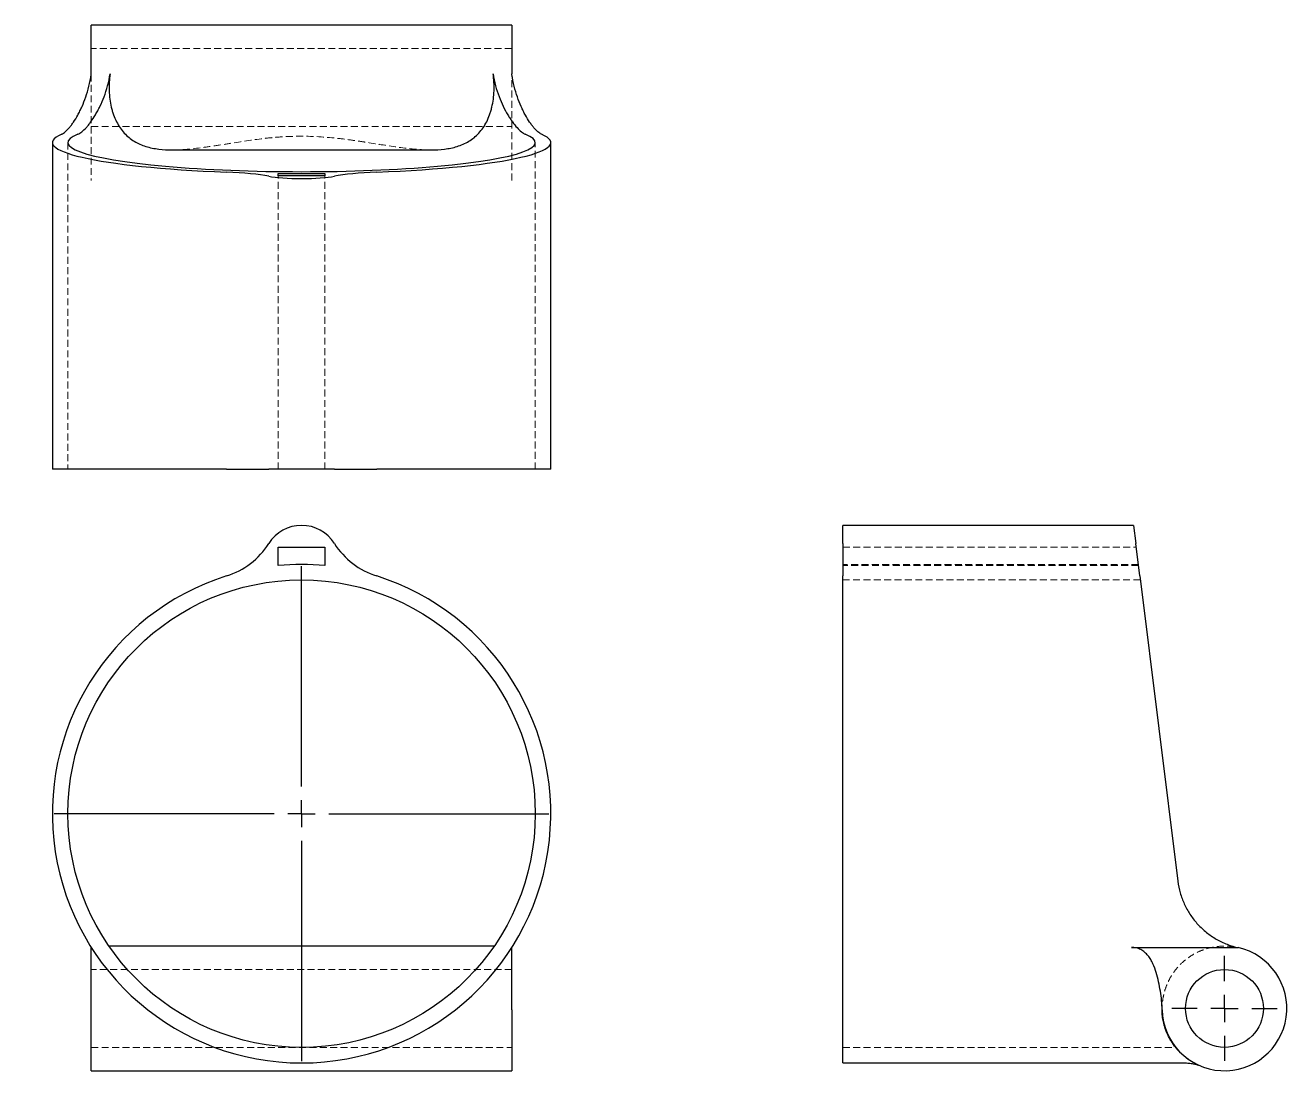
# Model space of a CAD drawing. Header units: millimetres. Extents: x 32 to 264, y 7 to 199.
import ezdxf

# ---------------------------------------------------------------- set-up
doc = ezdxf.new("R2010")
doc.units = ezdxf.units.MM
doc.linetypes.add('HIDDEN', pattern=[1.905, 1.27, -0.635])
doc.layers.add('10', color=7, linetype='Continuous')

# ---------------------------------------------------------------- blocks, each defined once
blk = doc.blocks.new('SW_CENTERMARKSYMBOL_0')
at = {"layer": '10', "color": 0}
for p, q in [((0, 5), (0, 45.36)), ((0, 0), (0, 2.5)), ((-5, 0), (-45.36, 0)), ((0, 0), (-2.5, 0)), ((0, 0), (0, -2.5)), ((0, 0), (2.5, 0)), ((5, 0), (45.36, 0)), ((0, -5), (0, -45.36))]:
    blk.add_line(p, q, dxfattribs=at)
blk = doc.blocks.new('SW_CENTERMARKSYMBOL_1')
at = {"layer": '10', "color": 0}
for p, q in [((0, 5), (0, 9.64)), ((0, 0), (0, 2.5)), ((-5, 0), (-9.64, 0)), ((0, 0), (-2.5, 0)), ((0, 0), (0, -2.5)), ((0, 0), (2.5, 0)), ((5, 0), (9.64, 0)), ((0, -5), (0, -9.64))]:
    blk.add_line(p, q, dxfattribs=at)

msp = doc.modelspace()

# ---------------------------------------------------------------- linework, layer by layer
at = {"color": 7, "linetype": 'Continuous', "lineweight": 25}
for p, q in [((121.57, 198.71), (44.43, 198.71)), ((44.43, 189.79), (44.43, 198.71)), ((121.57, 198.71), (121.57, 189.79)), ((44.43, 189.67), (44.43, 189.79)), ((121.57, 189.67), (121.57, 189.79)), ((37.29, 177.2), (37.29, 117.29)), ((128.71, 117.29), (128.71, 177.2)), ((59.31, 175.86), (106.69, 175.86)), ((78.71, 171.11), (78.71, 171.53)), ((87.29, 171.53), (87.29, 171.11)), ((87.29, 171.11), (78.71, 171.11)), ((69.22, 117.29), (37.29, 117.29)), ((69.22, 117.29), (76.97, 117.29)), ((89.03, 117.29), (76.97, 117.29)), ((89.03, 117.29), (96.78, 117.29)), ((128.71, 117.29), (96.78, 117.29)), ((235.62, 107), (182.29, 107)), ((182.29, 103.69), (182.29, 107)), ((235.62, 107), (236.03, 103.69)), ((78.71, 103), (87.29, 103)), ((78.71, 99.66), (78.71, 103)), ((87.29, 103), (87.29, 99.66)), ((182.29, 103.69), (182.29, 97.73)), ((236.77, 97.73), (236.03, 103.69)), ((182.29, 8.43), (182.29, 97.73)), ((236.77, 97.73), (243.74, 41.75)), ((118.29, 29.86), (47.71, 29.86)), ((235.23, 29.61), (254.67, 29.61)), ((44.43, 7), (44.43, 18.17)), ((121.57, 18.17), (121.57, 7)), ((44.43, 7), (121.57, 7)), ((182.29, 8.43), (245.14, 8.43))]:
    msp.add_line(p, q, dxfattribs=at)
at = {"color": 7, "linetype": 'HIDDEN', "lineweight": 18}
for p, q in [((121.57, 194.43), (44.43, 194.43)), ((44.43, 189.67), (44.43, 170.23)), ((121.57, 170.23), (121.57, 189.67)), ((44.43, 180.14), (121.57, 180.14)), ((40.14, 177.2), (40.14, 117.29)), ((125.86, 117.29), (125.86, 177.2)), ((78.71, 117.29), (78.71, 171.11)), ((87.29, 117.29), (87.29, 171.11)), ((182.29, 103), (236.11, 103)), ((236.5, 99.86), (182.29, 99.86)), ((236.53, 99.66), (182.29, 99.66)), ((236.86, 97), (182.29, 97)), ((121.57, 25.57), (44.43, 25.57)), ((240.83, 18.6), (240.84, 18.98)), ((44.43, 11.29), (121.57, 11.29)), ((182.29, 11.29), (243.34, 11.29))]:
    msp.add_line(p, q, dxfattribs=at)
at = {"color": 7, "linetype": 'Continuous', "lineweight": 25}
for centre, radius in [((83, 54.14), 42.86), ((252.29, 18.43), 7.14)]:
    msp.add_circle(centre, radius, dxfattribs=at)
for centre, radius, start, end in [((83, 99.86), 7.14, 32.4429, 147.5571), ((64.92, 111.35), 14.29, 287.5419, 327.5571), ((101.08, 111.35), 14.29, 212.4429, 252.4581), ((83, 54.14), 45.71, 84.6206, 95.3794), ((83, 54.14), 45.71, 107.5419, 72.4581), ((252.29, 18.43), 11.43, 181.3145, 77.3469), ((257.92, 43.52), 14.29, 256.8661, 257.3469)]:
    msp.add_arc(centre, radius, start, end, dxfattribs=at)
for centre, major_axis, start_param, end_param in [((83, 177.2), (45.71, 0), 2.867123, 4.406226), ((83, 177.2), (42.86, 0), 2.8483, 6.576478), ((83, 177.2), (45.71, 0), 5.018552, 6.557655), ((64.92, 170.07), (14.29, 0), 0.566235, 1.264633), ((83, 177.2), (45.71, 0), 4.618501, 4.806277), ((101.08, 170.07), (14.29, 0), 1.876959, 2.575358), ((83, 171.5), (7.14, 0), 3.707827, 5.71695)]:
    msp.add_ellipse(centre, major_axis=major_axis, ratio=0.124557, start_param=start_param, end_param=end_param, dxfattribs=at)
for points, knots in [([(41.97, 178.74), (42.2, 178.83), (42.44, 178.98), (42.94, 179.38), (43.2, 179.63), (43.62, 180.08), (43.76, 180.25), (44.04, 180.59), (44.18, 180.78), (44.61, 181.37), (44.9, 181.8), (45.32, 182.52), (45.46, 182.77), (45.74, 183.29), (45.88, 183.56), (46.29, 184.4), (46.54, 184.99), (47.01, 186.24), (47.23, 186.91), (47.61, 188.31), (47.76, 189.04), (47.88, 189.79)], [0, 0, 0, 0, 0.125, 0.125, 0.25, 0.25, 0.3125, 0.3125, 0.375, 0.375, 0.5, 0.5, 0.5625, 0.5625, 0.625, 0.625, 0.75, 0.75, 0.875, 0.875, 1, 1, 1, 1]), ([(47.88, 189.79), (47.72, 188.78), (47.66, 187.75), (47.72, 186.19), (47.76, 185.67), (47.89, 184.67), (47.98, 184.17), (48.15, 183.45), (48.21, 183.21), (48.35, 182.75), (48.42, 182.52), (48.66, 181.86), (48.84, 181.43), (49.25, 180.63), (49.47, 180.25), (49.95, 179.55), (50.21, 179.23), (50.75, 178.63), (51.04, 178.36), (51.66, 177.86), (51.98, 177.64), (52.98, 177.04), (53.68, 176.73), (54.81, 176.38), (55.19, 176.28), (55.98, 176.12), (56.38, 176.05), (57.6, 175.9), (58.44, 175.86), (59.31, 175.86)], [0, 0, 0, 0, 0.125, 0.125, 0.1875, 0.1875, 0.25, 0.25, 0.28125, 0.28125, 0.3125, 0.3125, 0.375, 0.375, 0.4375, 0.4375, 0.5, 0.5, 0.5625, 0.5625, 0.625, 0.625, 0.75, 0.75, 0.8125, 0.8125, 0.875, 0.875, 1, 1, 1, 1]), ([(106.69, 175.86), (107.55, 175.86), (108.39, 175.9), (110.01, 176.1), (110.78, 176.25), (111.91, 176.6), (112.27, 176.73), (112.99, 177.05), (113.34, 177.23), (114.34, 177.83), (114.95, 178.31), (115.78, 179.22), (116.04, 179.54), (116.53, 180.25), (116.75, 180.63), (117.16, 181.43), (117.34, 181.85), (117.57, 182.52), (117.65, 182.74), (117.79, 183.21), (117.85, 183.45), (118.02, 184.17), (118.11, 184.66), (118.24, 185.67), (118.28, 186.18), (118.34, 187.75), (118.28, 188.78), (118.12, 189.79)], [0, 0, 0, 0, 0.125, 0.125, 0.25, 0.25, 0.3125, 0.3125, 0.375, 0.375, 0.5, 0.5, 0.5625, 0.5625, 0.625, 0.625, 0.6875, 0.6875, 0.71875, 0.71875, 0.75, 0.75, 0.8125, 0.8125, 0.875, 0.875, 1, 1, 1, 1]), ([(118.12, 189.79), (118.24, 189.04), (118.39, 188.32), (118.76, 186.94), (118.98, 186.27), (119.45, 185), (119.71, 184.41), (120.25, 183.29), (120.53, 182.77), (120.96, 182.05), (121.1, 181.82), (121.39, 181.38), (121.53, 181.18), (121.96, 180.59), (122.24, 180.24), (122.79, 179.64), (123.06, 179.38), (123.56, 178.98), (123.8, 178.83), (124.03, 178.74)], [0, 0, 0, 0, 0.125, 0.125, 0.25, 0.25, 0.375, 0.375, 0.5, 0.5, 0.5625, 0.5625, 0.625, 0.625, 0.75, 0.75, 0.875, 0.875, 1, 1, 1, 1]), ([(39, 178.74), (39.2, 178.83), (39.42, 178.98), (39.89, 179.37), (40.13, 179.62), (40.51, 180.07), (40.64, 180.23), (40.9, 180.58), (41.03, 180.76), (41.43, 181.34), (41.69, 181.77), (42.08, 182.48), (42.21, 182.73), (42.47, 183.25), (42.6, 183.52), (42.97, 184.35), (43.2, 184.94), (43.63, 186.18), (43.83, 186.83), (44.17, 188.21), (44.32, 188.93), (44.43, 189.67)], [0, 0, 0, 0, 0.125, 0.125, 0.25, 0.25, 0.3125, 0.3125, 0.375, 0.375, 0.5, 0.5, 0.5625, 0.5625, 0.625, 0.625, 0.75, 0.75, 0.875, 0.875, 1, 1, 1, 1]), ([(127, 178.74), (126.8, 178.83), (126.58, 178.98), (126.11, 179.37), (125.87, 179.62), (125.49, 180.07), (125.36, 180.23), (125.1, 180.58), (124.97, 180.76), (124.57, 181.34), (124.31, 181.77), (123.92, 182.48), (123.79, 182.73), (123.53, 183.25), (123.4, 183.52), (123.03, 184.35), (122.8, 184.94), (122.37, 186.18), (122.17, 186.83), (121.83, 188.21), (121.68, 188.93), (121.57, 189.67)], [0, 0, 0, 0, 0.125, 0.125, 0.25, 0.25, 0.3125, 0.3125, 0.375, 0.375, 0.5, 0.5, 0.5625, 0.5625, 0.625, 0.625, 0.75, 0.75, 0.875, 0.875, 1, 1, 1, 1]), ([(243.74, 41.75), (243.83, 41.02), (243.98, 40.31), (244.37, 38.92), (244.62, 38.25), (245.07, 37.27), (245.23, 36.95), (245.58, 36.32), (245.76, 36.01), (246.34, 35.12), (246.77, 34.55), (247.48, 33.75), (247.73, 33.5), (248.25, 33), (248.52, 32.75), (249.35, 32.07), (249.94, 31.65), (251.18, 30.9), (251.83, 30.57), (253.21, 30.01), (253.93, 29.78), (254.67, 29.61)], [0, 0, 0, 0, 0.125, 0.125, 0.25, 0.25, 0.3125, 0.3125, 0.375, 0.375, 0.5, 0.5, 0.5625, 0.5625, 0.625, 0.625, 0.75, 0.75, 0.875, 0.875, 1, 1, 1, 1]), ([(44.43, 18.17), (44.43, 18.75), (44.43, 19.33), (44.43, 20.48), (44.43, 21.05), (44.43, 22.19), (44.43, 22.75), (44.43, 23.88), (44.43, 24.44), (44.43, 25.55), (44.43, 26.1), (44.43, 26.89), (44.43, 27.15), (44.43, 27.65), (44.43, 27.89), (44.43, 28.33), (44.43, 28.55), (44.43, 28.92), (44.43, 29.08), (44.43, 29.28), (44.43, 29.34), (44.43, 29.44), (44.43, 29.48), (44.43, 29.57), (44.43, 29.61), (44.43, 29.61)], [0, 0, 0, 0, 0.125, 0.125, 0.25, 0.25, 0.375, 0.375, 0.5, 0.5, 0.625, 0.625, 0.6875, 0.6875, 0.75, 0.75, 0.8125, 0.8125, 0.875, 0.875, 0.90625, 0.90625, 0.9375, 0.9375, 1, 1, 1, 1]), ([(121.57, 18.17), (121.57, 18.75), (121.57, 19.33), (121.57, 20.48), (121.57, 21.05), (121.57, 22.19), (121.57, 22.75), (121.57, 23.88), (121.57, 24.44), (121.57, 25.55), (121.57, 26.1), (121.57, 26.88), (121.57, 27.14), (121.57, 27.64), (121.57, 27.88), (121.57, 28.34), (121.57, 28.55), (121.57, 28.92), (121.57, 29.08), (121.57, 29.28), (121.57, 29.34), (121.57, 29.44), (121.57, 29.48), (121.57, 29.58), (121.57, 29.61), (121.57, 29.61)], [0, 0, 0, 0, 0.125, 0.125, 0.25, 0.25, 0.375, 0.375, 0.5, 0.5, 0.625, 0.625, 0.6875, 0.6875, 0.75, 0.75, 0.8125, 0.8125, 0.875, 0.875, 0.90625, 0.90625, 0.9375, 0.9375, 1, 1, 1, 1]), ([(240.86, 18.17), (240.85, 18.75), (240.81, 19.33), (240.7, 20.48), (240.62, 21.05), (240.44, 22.19), (240.33, 22.75), (240.08, 23.88), (239.94, 24.44), (239.59, 25.55), (239.4, 26.1), (239.03, 26.88), (238.9, 27.14), (238.6, 27.64), (238.44, 27.88), (238.07, 28.34), (237.87, 28.55), (237.42, 28.92), (237.18, 29.08), (236.79, 29.28), (236.66, 29.34), (236.38, 29.44), (236.24, 29.48), (235.81, 29.58), (235.52, 29.61), (235.23, 29.61)], [0, 0, 0, 0, 0.125, 0.125, 0.25, 0.25, 0.375, 0.375, 0.5, 0.5, 0.625, 0.625, 0.6875, 0.6875, 0.75, 0.75, 0.8125, 0.8125, 0.875, 0.875, 0.90625, 0.90625, 0.9375, 0.9375, 1, 1, 1, 1]), ([(246.56, 8.53), (246.36, 8.65), (245.98, 8.88), (245.38, 9.3), (244.84, 9.73), (244.32, 10.19), (243.86, 10.65), (243.45, 11.1), (243.14, 11.49), (242.91, 11.82), (242.65, 12.21), (242.31, 12.75), (241.91, 13.51), (241.49, 14.49), (241.16, 15.57), (240.93, 16.72), (240.82, 17.68), (240.83, 18.35), (240.83, 18.6)], [0, 0, 0, 0, 0.081396, 0.155421, 0.221956, 0.281279, 0.343254, 0.395459, 0.438126, 0.471906, 0.508903, 0.566814, 0.637331, 0.71991, 0.813845, 0.882385, 0.955211, 1, 1, 1, 1]), ([(245.12, 8.43), (245.27, 8.43), (245.56, 8.42), (246.13, 8.37), (246.79, 8.25), (247.38, 8.08), (247.61, 7.99), (247.74, 7.94)], [0, 0, 0, 0, 0.096131, 0.193077, 0.405034, 0.667236, 1, 1, 1, 1])]:
    msp.add_open_spline(points, degree=3, knots=knots, dxfattribs=at)
at = {"color": 7, "linetype": 'HIDDEN', "lineweight": 18}
for points, knots in [([(59.31, 175.86), (61.08, 175.86), (62.91, 176.03), (65.75, 176.41), (66.71, 176.55), (68.66, 176.85), (69.65, 177.02), (72.65, 177.49), (74.68, 177.8), (77.78, 178.13), (78.82, 178.21), (80.93, 178.33), (82, 178.37), (85.16, 178.36), (87.24, 178.23), (90.32, 177.9), (91.34, 177.77), (92.87, 177.55), (93.38, 177.48), (94.39, 177.33), (94.89, 177.25), (97.39, 176.85), (99.33, 176.53), (103.09, 176.03), (104.91, 175.86), (106.69, 175.86)], [0, 0, 0, 0, 0.125, 0.125, 0.1875, 0.1875, 0.25, 0.25, 0.375, 0.375, 0.4375, 0.4375, 0.5, 0.5, 0.625, 0.625, 0.6875, 0.6875, 0.71875, 0.71875, 0.75, 0.75, 0.875, 0.875, 1, 1, 1, 1]), ([(47.88, 29.58), (47.81, 29.68), (47.7, 29.85), (47.7, 29.83), (47.71, 29.83)], [0, 0, 0, 0, 0.623832, 1, 1, 1, 1]), ([(118.29, 29.83), (118.3, 29.83), (118.31, 29.85), (118.19, 29.68), (118.12, 29.58)], [0, 0, 0, 0, 0.35481, 1, 1, 1, 1]), ([(240.9, 17.83), (240.88, 18.03), (240.83, 18.55), (240.9, 19.53), (241.06, 20.72), (241.4, 21.98), (241.93, 23.35), (242.74, 24.8), (243.91, 26.28), (245.29, 27.53), (246.79, 28.49), (248.27, 29.17), (249.89, 29.65), (251.54, 29.87), (253.21, 29.87), (254.26, 29.68), (254.79, 29.58)], [0, 0, 0, 0, 0.044356, 0.119214, 0.194054, 0.271253, 0.348414, 0.434645, 0.522929, 0.613923, 0.678497, 0.744784, 0.809405, 0.876098, 0.937143, 1, 1, 1, 1]), ([(243.34, 11.32), (243.35, 11.31), (243.36, 11.29), (243.29, 11.38), (243.25, 11.43)], [0, 0, 0, 0, 0.5002491, 1, 1, 1, 1]), ([(247.72, 7.95), (247.8, 7.92), (247.92, 7.86), (247.85, 7.89), (247.71, 7.96), (247.63, 7.99)], [0, 0, 0, 0, 0.436589, 0.707279, 1, 1, 1, 1])]:
    msp.add_open_spline(points, degree=3, knots=knots, dxfattribs=at)

# ---------------------------------------------------------------- block references
at = {"layer": '10'}
for name, p in [('SW_CENTERMARKSYMBOL_0', (83, 54.14)), ('SW_CENTERMARKSYMBOL_1', (252.29, 18.43))]:
    msp.add_blockref(name, p, dxfattribs=at)

doc.saveas('drawing.dxf')
